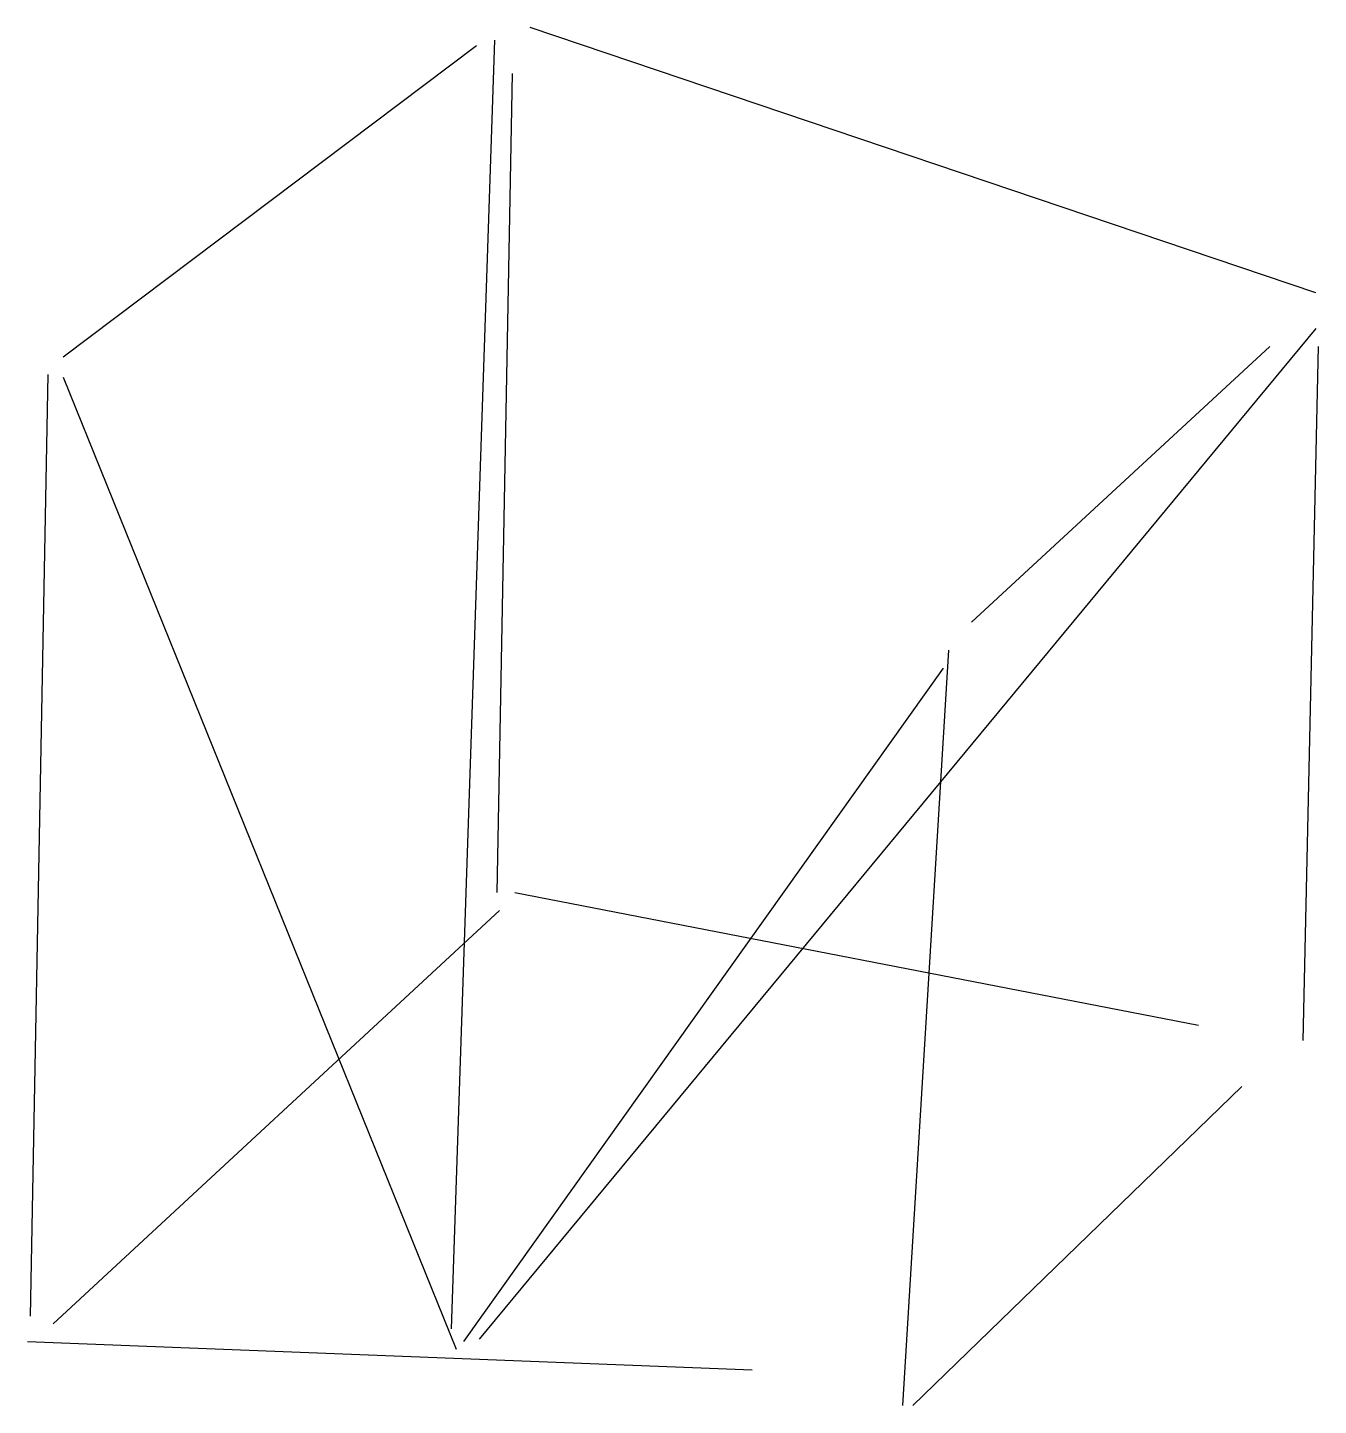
# Model space of a CAD drawing. Header units: metres. Extents: x -149 to 148, y -149 to 168.
import ezdxf

# ---------------------------------------------------------------- set-up
doc = ezdxf.new("R2010")
doc.units = ezdxf.units.M

msp = doc.modelspace()

# ---------------------------------------------------------------- linework, layer by layer
at = {"color": 0, "linetype": 'CONTINUOUS'}
for p, q in [((-41.332571, 164.744006), (-51.29929, -131.326183)), ((147.448817, 106.702524), (-33.124685, 167.675394)), ((-140.413486, 92.045584), (-45.436514, 163.571451)), ((-37.228628, 157.122397), (-40.746293, -31.072713)), ((147.448817, 98.494637), (-44.850237, -133.671293)), ((68.301341, 31.072713), (136.89582, 94.390694)), ((144.517429, -65.076814), (148.035095, 94.390694)), ((-143.931151, 87.94164), (-148.035095, -128.394795)), ((-140.413486, 87.355363), (-50.126735, -136.016404)), ((63.024842, 24.623659), (52.471845, -148.914511)), ((-48.367902, -134.257571), (61.852287, 20.519716)), ((-36.64235, -31.072713), (120.480047, -61.559148)), ((-40.160016, -35.176656), (-142.758596, -130.153628)), ((54.816956, -148.914511), (130.446767, -75.629811)), ((-148.621372, -134.257571), (17.881467, -140.706625))]:
    msp.add_line(p, q, dxfattribs=at)

doc.saveas('drawing.dxf')
